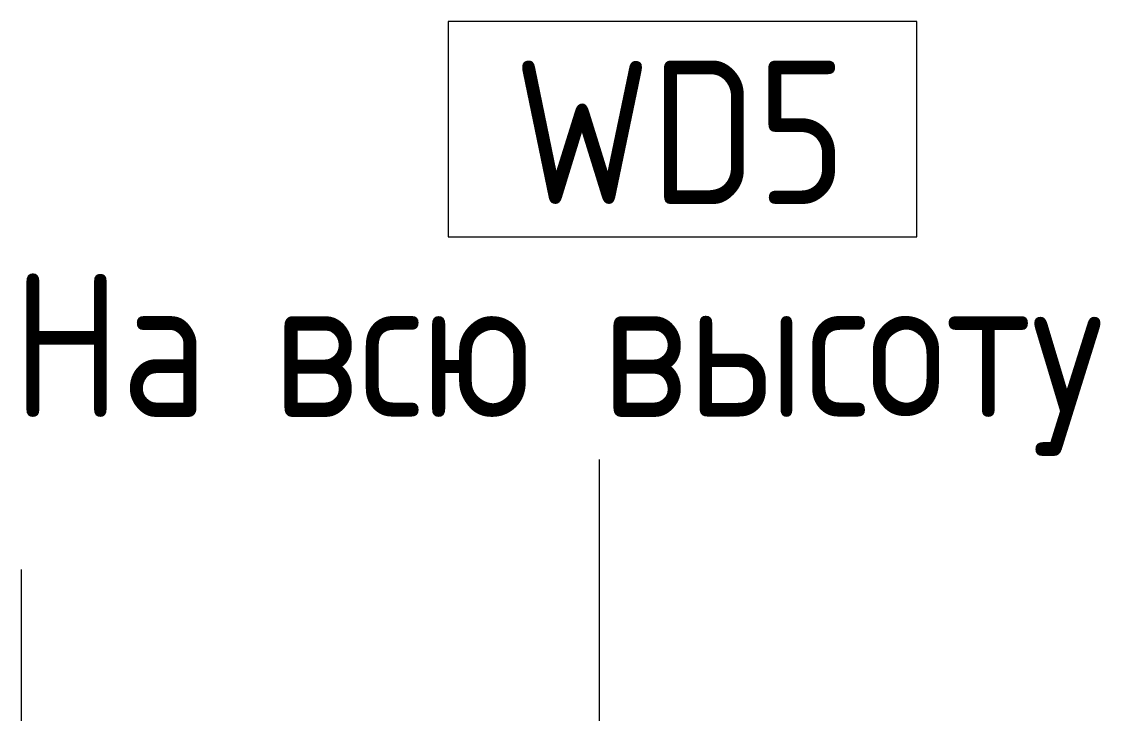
# Model space of a CAD drawing. Header units: millimetres. Extents: x 35143 to 244272, y -8553 to 29000.
# Drawn here: x 75560 to 77063, y 27377 to 28342 of the extents above; entities that cross this region are included whole.
import ezdxf

# ---------------------------------------------------------------- set-up
doc = ezdxf.new("R2010")
doc.units = ezdxf.units.MM
doc.layers.add('A-WALL-IDEN', color=7, linetype='Continuous', lineweight=9)
doc.layers.add('Оси', color=7, linetype='Continuous', lineweight=9)
doc.styles.add('GOST Common_1', font='GOST_Common.ttf', dxfattribs={"width": 0.9, "height": 200})

# ---------------------------------------------------------------- blocks, each defined once
blk = doc.blocks.new('М_стена2 - Типоразмер-30678229-План монтажа стен и перегородок 2 этажа в осях 12-23')
at = {"layer": 'A-WALL-IDEN'}
for p, q in [((3.258, 1.523), (-3.273, 1.523)), ((-3.273, 1.523), (-3.273, -1.477)), ((3.258, -1.477), (3.258, 1.523)), ((-3.273, -1.477), (3.258, -1.477))]:
    blk.add_line(p, q, dxfattribs=at)

msp = doc.modelspace()

# ---------------------------------------------------------------- linework, layer by layer
at = {"layer": 'A-WALL-IDEN'}
msp.add_line((76365.2, 26642.5), (76365.2, 27731.2), dxfattribs=at)
at = {"layer": 'Оси'}
msp.add_line((75560, 25078.1), (75560, 27578.1), dxfattribs=at)

# ---------------------------------------------------------------- block references
at = {"layer": 'A-WALL-IDEN', "xscale": 99.99999999999993, "yscale": 99.99999999999993, "zscale": 99.99999999999993}
msp.add_blockref('М_стена2 - Типоразмер-30678229-План монтажа стен и перегородок 2 этажа в осях 12-23', (76481.8, 28189.7), dxfattribs=at)

# ---------------------------------------------------------------- texts
at = {"layer": 'A-WALL-IDEN', "char_height": 200, "attachment_point": 1, "style": 'GOST Common_1'}
for s, insert, width in [('WD5', (76245.3, 28287.7), 584.43), ('На', (75546.6, 27990.8), 360.759), ('\\fGOST Common|b0|i0|c204|p34|;\\W.9; ', (75844.3, 27990.8), 79.367), ('\\fGOST Common|b0|i0|c204|p34|;\\W.9; ', (76302.7, 27990.8), 79.367), ('всю', (75909.8, 27990.8), 476.202), ('высоту', (76368.2, 27990.8), 981.265)]:
    msp.add_mtext(s, dxfattribs=dict(at, insert=insert, width=width))

doc.saveas('drawing.dxf')
